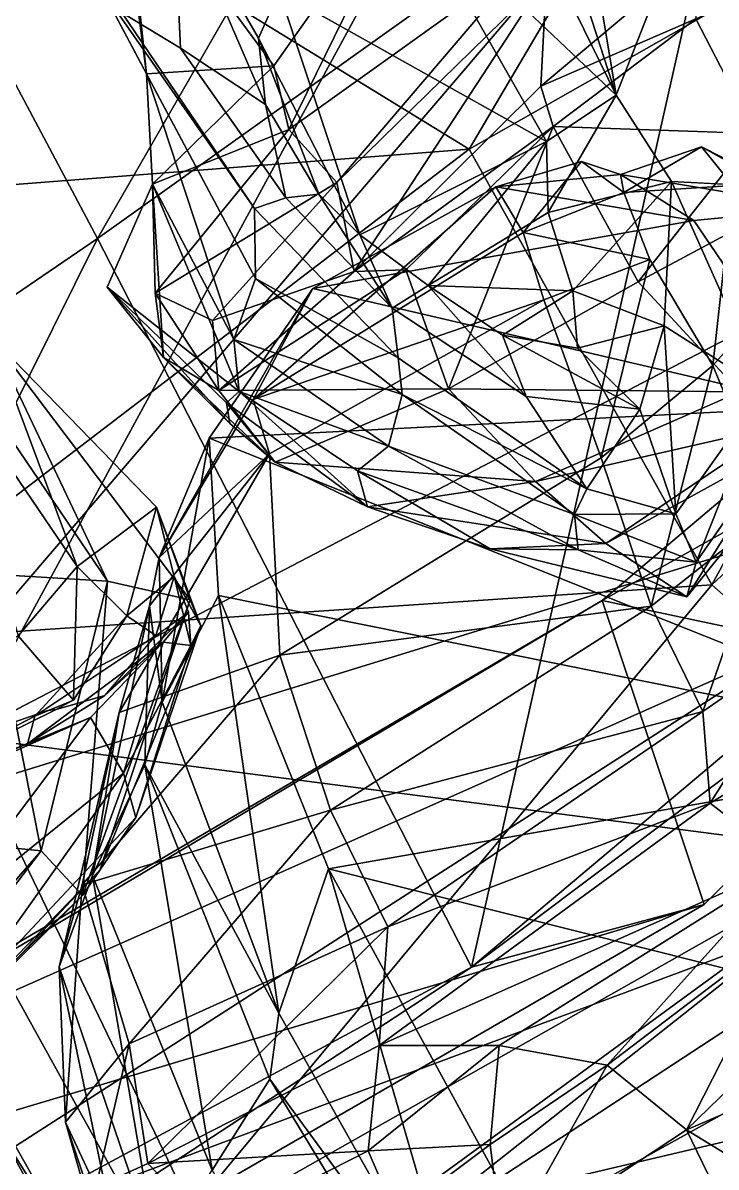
# Model space of a CAD drawing. Header units: metres. Extents: x -8 to 76, y -116 to 59.
# Drawn here: x 11.04 to 15.61, y -109.92 to -102.38 of the extents above; entities that cross this region are included whole.
import ezdxf

# ---------------------------------------------------------------- set-up
doc = ezdxf.new("R2010")
doc.units = ezdxf.units.M

msp = doc.modelspace()

# ---------------------------------------------------------------- linework, layer by layer
at = {"layer": 'jaw_lower_half'}
for points in [[(16.6824, -98.6289, -9.7639), (11.2822, -101.5544, -12.3598), (13.9797, -103.2121, -9.0608)], [(16.6824, -98.6289, -9.7639), (13.9797, -103.2121, -9.0608), (18.5613, -100.6086, -9.6328)], [(14.2149, -99.1349, -49.5092), (11.5289, -103.8011, -50.3255), (10.4684, -101.8045, -49.4801)], [(14.2149, -99.1349, -49.5092), (15.7588, -100.7821, -50.4519), (11.5289, -103.8011, -50.3255)], [(18.5613, -100.6086, -9.6328), (13.9797, -103.2121, -9.0608), (15.5808, -106.0836, -8.4048)], [(18.5613, -100.6086, -9.6328), (15.5808, -106.0836, -8.4048), (20.7247, -101.2888, -10.7611)], [(11.2822, -101.5544, -12.3598), (4.9999, -100.7847, -19.3209), (7.5636, -103.7092, -11.2662)], [(15.7588, -100.7821, -50.4519), (13.9968, -108.6056, -48.604), (11.5289, -103.8011, -50.3255)], [(15.7588, -100.7821, -50.4519), (19.8811, -104.1901, -48.2662), (13.9968, -108.6056, -48.604)], [(20.8908, -102.8042, -43.4914), (20.6377, -101.3059, -31.7968), (14.8577, -106.187, -33.0552)], [(20.6377, -101.3059, -31.7968), (16.1552, -106.4618, -20.9972), (14.8577, -106.187, -33.0552)], [(20.7247, -101.2888, -10.7611), (15.5808, -106.0836, -8.4048), (17.1853, -107.4989, -9.8397)], [(11.2822, -101.5544, -12.3598), (7.5636, -103.7092, -11.2662), (13.9797, -103.2121, -9.0608)], [(10.4684, -101.8045, -49.4801), (11.5289, -103.8011, -50.3255), (5.4891, -107.9244, -50.2404)], [(13.9968, -108.6056, -48.604), (20.8908, -102.8042, -43.4914), (15.53, -108.1919, -44.2698)], [(20.8908, -102.8042, -43.4914), (13.9968, -108.6056, -48.604), (19.8811, -104.1901, -48.2662)], [(20.8908, -102.8042, -43.4914), (14.8577, -106.187, -33.0552), (15.53, -108.1919, -44.2698)], [(7.5636, -103.7092, -11.2662), (9.7069, -106.478, -7.3804), (13.9797, -103.2121, -9.0608)], [(13.9797, -103.2121, -9.0608), (9.7069, -106.478, -7.3804), (15.5808, -106.0836, -8.4048)], [(11.5289, -103.8011, -50.3255), (7.3686, -112.1786, -47.4128), (5.4891, -107.9244, -50.2404)], [(11.5289, -103.8011, -50.3255), (13.9968, -108.6056, -48.604), (7.3686, -112.1786, -47.4128)], [(15.5808, -106.0836, -8.4048), (9.7069, -106.478, -7.3804), (11.9238, -110.4811, -7.1478)], [(15.5808, -106.0836, -8.4048), (11.9238, -110.4811, -7.1478), (17.1853, -107.4989, -9.8397)], [(15.53, -108.1919, -44.2698), (14.8577, -106.187, -33.0552), (7.3647, -110.6316, -32.88)], [(14.8577, -106.187, -33.0552), (8.8402, -109.7103, -20.4389), (7.3647, -110.6316, -32.88)], [(16.1552, -106.4618, -20.9972), (8.8402, -109.7103, -20.4389), (14.8577, -106.187, -33.0552)], [(9.7069, -106.478, -7.3804), (0, -108.3009, -7.3483), (11.9238, -110.4811, -7.1478)], [(16.1552, -106.4618, -20.9972), (9.1937, -110.9402, -15.5749), (8.8402, -109.7103, -20.4389)], [(17.4223, -107.8726, -15.6293), (9.1937, -110.9402, -15.5749), (16.1552, -106.4618, -20.9972)], [(17.854, -108.3533, -11.618), (17.1853, -107.4989, -9.8397), (10.2198, -112.5885, -11.384)], [(17.1853, -107.4989, -9.8397), (11.3077, -112.1438, -8.2433), (10.2198, -112.5885, -11.384)], [(17.1853, -107.4989, -9.8397), (11.9238, -110.4811, -7.1478), (11.3077, -112.1438, -8.2433)], [(17.4223, -107.8726, -15.6293), (10.2198, -112.5885, -11.384), (9.1937, -110.9402, -15.5749)], [(17.854, -108.3533, -11.618), (10.2198, -112.5885, -11.384), (17.4223, -107.8726, -15.6293)], [(15.53, -108.1919, -44.2698), (7.3647, -110.6316, -32.88), (7.8557, -112.6245, -43.1093)], [(15.53, -108.1919, -44.2698), (7.8557, -112.6245, -43.1093), (13.9968, -108.6056, -48.604)], [(0, -108.3009, -7.3483), (0, -110.9886, -7.3677), (11.9238, -110.4811, -7.1478)], [(13.9968, -108.6056, -48.604), (7.8557, -112.6245, -43.1093), (7.3686, -112.1786, -47.4128)]]:
    msp.add_3dface(points, dxfattribs=at)
at = {"layer": 'jaw_upper_half'}
for points in [[(0, -94.643, 40.1516), (10.6485, -107.087, 32.1993), (16.3843, -96.5383, 36.2248)], [(16.3843, -96.5383, 36.2248), (10.6485, -107.087, 32.1993), (18.6503, -102.912, 32.7381)], [(16.4044, -99.8142, 13.0649), (9.6147, -107.751, 15.4057), (8.9944, -102.3468, 13.696)], [(16.4044, -99.8142, 13.0649), (19.4512, -104.716, 14.2435), (9.6147, -107.751, 15.4057)], [(20.2647, -108.3295, 25.6063), (18.6503, -102.912, 32.7381), (10.6485, -107.087, 32.1993)], [(19.4512, -104.716, 14.2435), (13.0896, -113.9065, 16.6375), (9.6147, -107.751, 15.4057)], [(19.4512, -104.716, 14.2435), (22.052, -110.545, 15.3632), (13.0896, -113.9065, 16.6375)], [(13.0503, -112.0711, 25.2904), (10.6485, -107.087, 32.1993), (6.3388, -113.1582, 24.7855)], [(20.2647, -108.3295, 25.6063), (10.6485, -107.087, 32.1993), (13.0503, -112.0711, 25.2904)], [(9.6147, -107.751, 15.4057), (13.0896, -113.9065, 16.6375), (7.0854, -113.9868, 17.5216)], [(22.2793, -110.3043, 18.7736), (20.2647, -108.3295, 25.6063), (12.5921, -115.0393, 19.6965)], [(20.2647, -108.3295, 25.6063), (13.0503, -112.0711, 25.2904), (12.5921, -115.0393, 19.6965)]]:
    msp.add_3dface(points, dxfattribs=at)
at = {"layer": 'teeth_lower_half'}
for points in [[(11.8523, -102.714, -3.8328), (11.6113, -100.8662, -9.468), (11.4474, -101.9519, -5.9516)], [(11.6113, -100.8662, -9.468), (11.8523, -102.714, -3.8328), (11.705, -101.3242, -6.0398)], [(13.5718, -101.5481, -13.553), (14.0947, -101.1078, -12.8876), (14.9493, -102.8546, -12.0486)], [(14.0947, -101.1078, -12.8876), (14.3986, -101.1517, -12.2888), (14.9493, -102.8546, -12.0486)], [(14.9493, -102.8546, -12.0486), (14.3986, -101.1517, -12.2888), (14.8194, -102.0723, -11.9089)], [(11.705, -101.3242, -6.0398), (12.6919, -102.6609, -3.7078), (13.6907, -101.2492, -4.7113)], [(13.6907, -101.2492, -4.7113), (12.6919, -102.6609, -3.7078), (12.7905, -103.0818, -2.1872)], [(14.3728, -101.9499, -2.8914), (13.6907, -101.2492, -4.7113), (12.7905, -103.0818, -2.1872)], [(11.705, -101.3242, -6.0398), (11.8523, -102.714, -3.8328), (12.6919, -102.6609, -3.7078)], [(12.5912, -102.4802, -12.9375), (12.6366, -102.9174, -11.9149), (12.0287, -101.5057, -13.1829)], [(12.0287, -101.5057, -13.1829), (12.6366, -102.9174, -11.9149), (12.0777, -102.5462, -10.9671)], [(12.0287, -101.5057, -13.1829), (12.7284, -102.171, -13.3164), (12.5912, -102.4802, -12.9375)], [(13.5718, -101.5481, -13.553), (14.4908, -103.1613, -12.3809), (12.7284, -102.171, -13.3164)], [(13.5718, -101.5481, -13.553), (14.9493, -102.8546, -12.0486), (14.4908, -103.1613, -12.3809)], [(14.9493, -102.8546, -12.0486), (14.8194, -102.0723, -11.9089), (15.4546, -101.5705, -9.7187)], [(15.4546, -101.5705, -9.7187), (16.008, -101.6638, -7.26), (16.3338, -103.3987, -7.7778)], [(15.9627, -103.4572, -9.9271), (15.4546, -101.5705, -9.7187), (16.3338, -103.3987, -7.7778)], [(15.5446, -101.8796, 1.5744), (14.4537, -102.7957, 1.9931), (15.4765, -102.3508, 1.9561)], [(15.5446, -101.8796, 1.5744), (14.4914, -102.076, -0.3966), (14.4537, -102.7957, 1.9931)], [(15.8674, -103.1072, 0.9739), (16.5693, -101.8895, 0.8378), (15.4765, -102.3508, 1.9561)], [(12.5654, -103.6024, -8.1701), (12.5712, -104.0644, -6.3198), (11.4474, -101.9519, -5.9516)], [(11.6427, -102.2818, -9.0906), (12.5654, -103.6024, -8.1701), (11.4474, -101.9519, -5.9516)], [(12.5712, -104.0644, -6.3198), (11.8523, -102.714, -3.8328), (11.4474, -101.9519, -5.9516)], [(14.3728, -101.9499, -2.8914), (12.7905, -103.0818, -2.1872), (13.1081, -103.4309, -0.1012)], [(14.3728, -101.9499, -2.8914), (13.1081, -103.4309, -0.1012), (14.4914, -102.076, -0.3966)], [(13.1081, -103.4309, -0.1012), (13.2231, -104.0169, 2.0151), (14.4914, -102.076, -0.3966)], [(14.4914, -102.076, -0.3966), (13.2231, -104.0169, 2.0151), (14.4537, -102.7957, 1.9931)], [(12.7284, -102.171, -13.3164), (13.2596, -103.7771, -11.5372), (12.5912, -102.4802, -12.9375)], [(12.7284, -102.171, -13.3164), (14.4908, -103.1613, -12.3809), (13.2596, -103.7771, -11.5372)], [(15.4765, -102.3508, 1.9561), (14.4537, -102.7957, 1.9931), (14.5346, -103.0611, 2.2097)], [(15.8674, -103.1072, 0.9739), (15.4765, -102.3508, 1.9561), (14.5346, -103.0611, 2.2097)], [(12.5912, -102.4802, -12.9375), (12.9901, -103.5082, -11.5386), (12.6366, -102.9174, -11.9149)], [(12.5912, -102.4802, -12.9375), (13.2596, -103.7771, -11.5372), (12.9901, -103.5082, -11.5386)], [(12.6366, -102.9174, -11.9149), (12.7726, -103.5311, -10.3404), (12.0777, -102.5462, -10.9671)], [(12.6919, -102.6609, -3.7078), (11.8523, -102.714, -3.8328), (11.8933, -103.4412, -1.9665)], [(12.7905, -103.0818, -2.1872), (12.6919, -102.6609, -3.7078), (11.8933, -103.4412, -1.9665)], [(12.5712, -104.0644, -6.3198), (12.4285, -104.4667, -4.2712), (11.8523, -102.714, -3.8328)], [(12.4285, -104.4667, -4.2712), (11.8933, -103.4412, -1.9665), (11.8523, -102.714, -3.8328)], [(14.4537, -102.7957, 1.9931), (13.2231, -104.0169, 2.0151), (14.5346, -103.0611, 2.2097)], [(14.4908, -103.1613, -12.3809), (14.9493, -102.8546, -12.0486), (14.5018, -103.6287, -12.0553)], [(14.9493, -102.8546, -12.0486), (15.314, -103.4249, -11.5685), (14.5018, -103.6287, -12.0553)], [(12.6366, -102.9174, -11.9149), (12.9901, -103.5082, -11.5386), (12.7726, -103.5311, -10.3404)], [(14.5346, -103.0611, 2.2097), (13.2231, -104.0169, 2.0151), (13.5629, -104.0068, 2.0549)], [(14.5346, -103.0611, 2.2097), (13.5629, -104.0068, 2.0549), (13.8437, -104.7919, 0.6448)], [(15.0944, -104.0867, 0.9951), (14.5346, -103.0611, 2.2097), (13.8437, -104.7919, 0.6448)], [(15.8674, -103.1072, 0.9739), (14.5346, -103.0611, 2.2097), (15.0944, -104.0867, 0.9951)], [(12.7905, -103.0818, -2.1872), (11.8933, -103.4412, -1.9665), (11.9098, -104.1607, -0.2424)], [(13.1081, -103.4309, -0.1012), (12.7905, -103.0818, -2.1872), (11.9098, -104.1607, -0.2424)], [(16.5541, -103.3026, -1.2846), (15.8674, -103.1072, 0.9739), (15.0944, -104.0867, 0.9951)], [(14.4908, -103.1613, -12.3809), (13.7102, -104.1107, -11.5328), (13.2596, -103.7771, -11.5372)], [(14.4908, -103.1613, -12.3809), (14.5018, -103.6287, -12.0553), (13.7102, -104.1107, -11.5328)], [(15.7667, -104.8113, -1.1449), (16.5541, -103.3026, -1.2846), (15.0944, -104.0867, 0.9951)], [(11.5928, -104.1213, -1.8879), (11.9642, -104.5855, -0.5219), (11.8933, -103.4412, -1.9665)], [(11.8933, -103.4412, -1.9665), (12.4632, -104.8094, -2.5753), (11.5928, -104.1213, -1.8879)], [(11.8933, -103.4412, -1.9665), (11.9642, -104.5855, -0.5219), (11.9098, -104.1607, -0.2424)], [(12.4285, -104.4667, -4.2712), (12.4632, -104.8094, -2.5753), (11.8933, -103.4412, -1.9665)], [(13.1081, -103.4309, -0.1012), (11.9098, -104.1607, -0.2424), (12.2879, -104.34, 0.9877)], [(13.2231, -104.0169, 2.0151), (13.1081, -103.4309, -0.1012), (12.2879, -104.34, 0.9877)], [(15.314, -103.4249, -11.5685), (14.6636, -104.1449, -12.1482), (14.5018, -103.6287, -12.0553)], [(15.314, -103.4249, -11.5685), (15.2657, -104.3772, -11.794), (14.6636, -104.1449, -12.1482)], [(15.2657, -104.3772, -11.794), (15.314, -103.4249, -11.5685), (15.9286, -104.7979, -10.1537)], [(15.314, -103.4249, -11.5685), (15.9627, -103.4572, -9.9271), (15.9286, -104.7979, -10.1537)], [(12.9901, -103.5082, -11.5386), (13.4726, -104.2601, -10.5363), (12.7726, -103.5311, -10.3404)], [(13.2596, -103.7771, -11.5372), (13.4726, -104.2601, -10.5363), (12.9901, -103.5082, -11.5386)], [(13.5118, -104.588, -8.4349), (12.5712, -104.0644, -6.3198), (12.5654, -103.6024, -8.1701)], [(14.5018, -103.6287, -12.0553), (14.6636, -104.1449, -12.1482), (13.7102, -104.1107, -11.5328)], [(13.7102, -104.1107, -11.5328), (13.4726, -104.2601, -10.5363), (13.2596, -103.7771, -11.5372)], [(12.3299, -104.8032, 1.0117), (13.2231, -104.0169, 2.0151), (12.2879, -104.34, 0.9877)], [(13.5629, -104.0068, 2.0549), (13.2231, -104.0169, 2.0151), (12.3299, -104.8032, 1.0117)], [(13.8437, -104.7919, 0.6448), (13.5629, -104.0068, 2.0549), (12.3299, -104.8032, 1.0117)], [(12.4632, -104.8094, -2.5753), (12.3795, -104.8845, -1.6931), (11.5928, -104.1213, -1.8879)], [(12.3795, -104.8845, -1.6931), (12.4026, -105.0209, -0.5508), (11.5928, -104.1213, -1.8879)], [(11.5928, -104.1213, -1.8879), (12.4026, -105.0209, -0.5508), (11.9642, -104.5855, -0.5219)], [(13.5383, -104.828, -7.0433), (12.4285, -104.4667, -4.2712), (12.5712, -104.0644, -6.3198)], [(13.5383, -104.828, -7.0433), (12.5712, -104.0644, -6.3198), (13.5118, -104.588, -8.4349)], [(14.3567, -104.8422, -11.3689), (13.4726, -104.2601, -10.5363), (13.7102, -104.1107, -11.5328)], [(14.6636, -104.1449, -12.1482), (14.2012, -104.4384, -11.8859), (13.7102, -104.1107, -11.5328)], [(14.2012, -104.4384, -11.8859), (14.3567, -104.8422, -11.3689), (13.7102, -104.1107, -11.5328)], [(15.7667, -104.8113, -1.1449), (15.0944, -104.0867, 0.9951), (13.8437, -104.7919, 0.6448)], [(11.9642, -104.5855, -0.5219), (12.3299, -104.8032, 1.0117), (11.9098, -104.1607, -0.2424)], [(11.9098, -104.1607, -0.2424), (12.3299, -104.8032, 1.0117), (12.2879, -104.34, 0.9877)], [(14.6636, -104.1449, -12.1482), (14.6943, -104.5233, -11.9841), (14.2012, -104.4384, -11.8859)], [(14.6636, -104.1449, -12.1482), (15.2657, -104.3772, -11.794), (14.6943, -104.5233, -11.9841)], [(10.7933, -106.0121, -6.1494), (10.3397, -104.2111, -4.1368), (11.5964, -106.0591, -3.8552)], [(11.5964, -106.0591, -3.8552), (10.3397, -104.2111, -4.1368), (10.8307, -104.4533, -2.5265)], [(15.2657, -104.3772, -11.794), (15.106, -104.9263, -11.5322), (14.6943, -104.5233, -11.9841)], [(15.2657, -104.3772, -11.794), (15.3445, -105.6155, -10.1595), (15.106, -104.9263, -11.5322)], [(15.2657, -104.3772, -11.794), (15.9286, -104.7979, -10.1537), (15.3445, -105.6155, -10.1595)], [(10.8307, -104.4533, -2.5265), (10.4988, -104.6446, -2.422), (11.3956, -105.9625, 0.3242)], [(11.5964, -106.0591, -3.8552), (10.8307, -104.4533, -2.5265), (12.1404, -106.1838, -1.7957)], [(10.8307, -104.4533, -2.5265), (11.3956, -105.9625, 0.3242), (11.9183, -105.5713, 0.3009)], [(10.8307, -104.4533, -2.5265), (11.9183, -105.5713, 0.3009), (12.1404, -106.1838, -1.7957)], [(13.5383, -104.828, -7.0433), (13.4485, -105.1701, -4.9886), (12.4285, -104.4667, -4.2712)], [(13.4485, -105.1701, -4.9886), (12.4632, -104.8094, -2.5753), (12.4285, -104.4667, -4.2712)], [(14.2012, -104.4384, -11.8859), (15.106, -104.9263, -11.5322), (14.3567, -104.8422, -11.3689)], [(14.2012, -104.4384, -11.8859), (14.6943, -104.5233, -11.9841), (15.106, -104.9263, -11.5322)], [(10.4988, -104.6446, -2.422), (11.0068, -106.42, 0.7091), (11.3956, -105.9625, 0.3242)], [(12.4026, -105.0209, -0.5508), (12.7017, -105.2753, 0.181), (11.9642, -104.5855, -0.5219)], [(11.9642, -104.5855, -0.5219), (12.7017, -105.2753, 0.181), (12.3299, -104.8032, 1.0117)], [(14.7567, -105.451, -9.3035), (13.5383, -104.828, -7.0433), (13.5118, -104.588, -8.4349)], [(16.3222, -104.7192, -8.4321), (16.3499, -105.0035, -5.7774), (15.4166, -106.1636, -6.3409)], [(15.478, -105.9346, -8.331), (16.3222, -104.7192, -8.4321), (15.4166, -106.1636, -6.3409)], [(15.9286, -104.7979, -10.1537), (16.3222, -104.7192, -8.4321), (15.478, -105.9346, -8.331)], [(13.8437, -104.7919, 0.6448), (12.3299, -104.8032, 1.0117), (12.7017, -105.2753, 0.181)], [(14.4175, -105.403, -1.0163), (13.8437, -104.7919, 0.6448), (12.7017, -105.2753, 0.181)], [(15.7667, -104.8113, -1.1449), (13.8437, -104.7919, 0.6448), (14.4175, -105.403, -1.0163)], [(15.3445, -105.6155, -10.1595), (15.9286, -104.7979, -10.1537), (15.478, -105.9346, -8.331)], [(13.3101, -105.5692, -1.4086), (12.3795, -104.8845, -1.6931), (12.4632, -104.8094, -2.5753)], [(13.4485, -105.1701, -4.9886), (13.2432, -105.3322, -2.8069), (12.4632, -104.8094, -2.5753)], [(13.3101, -105.5692, -1.4086), (12.4632, -104.8094, -2.5753), (13.2432, -105.3322, -2.8069)], [(14.6761, -105.6193, -7.8678), (13.4485, -105.1701, -4.9886), (13.5383, -104.828, -7.0433)], [(14.7567, -105.451, -9.3035), (14.6761, -105.6193, -7.8678), (13.5383, -104.828, -7.0433)], [(15.106, -104.9263, -11.5322), (14.7567, -105.451, -9.3035), (14.3567, -104.8422, -11.3689)], [(16.0363, -105.0333, -2.8325), (15.7667, -104.8113, -1.1449), (14.4175, -105.403, -1.0163)], [(13.3101, -105.5692, -1.4086), (12.7017, -105.2753, 0.181), (12.3795, -104.8845, -1.6931)], [(12.7017, -105.2753, 0.181), (12.4026, -105.0209, -0.5508), (12.3795, -104.8845, -1.6931)], [(15.3445, -105.6155, -10.1595), (14.7567, -105.451, -9.3035), (15.106, -104.9263, -11.5322)], [(16.3499, -105.0035, -5.7774), (16.0363, -105.0333, -2.8325), (14.8817, -105.8123, -2.8458)], [(15.4166, -106.1636, -6.3409), (16.3499, -105.0035, -5.7774), (14.8817, -105.8123, -2.8458)], [(16.0363, -105.0333, -2.8325), (14.4175, -105.403, -1.0163), (14.8817, -105.8123, -2.8458)], [(14.6995, -105.8539, -5.794), (13.2432, -105.3322, -2.8069), (13.4485, -105.1701, -4.9886)], [(14.6995, -105.8539, -5.794), (13.4485, -105.1701, -4.9886), (14.6761, -105.6193, -7.8678)], [(14.4175, -105.403, -1.0163), (12.7017, -105.2753, 0.181), (13.3101, -105.5692, -1.4086)], [(14.6995, -105.8539, -5.794), (14.1187, -105.8465, -3.0253), (13.2432, -105.3322, -2.8069)], [(14.1187, -105.8465, -3.0253), (13.3101, -105.5692, -1.4086), (13.2432, -105.3322, -2.8069)], [(14.8817, -105.8123, -2.8458), (14.4175, -105.403, -1.0163), (13.3101, -105.5692, -1.4086)], [(15.3445, -105.6155, -10.1595), (14.6761, -105.6193, -7.8678), (14.7567, -105.451, -9.3035)], [(11.9183, -105.5713, 0.3009), (11.3956, -105.9625, 0.3242), (11.7233, -106.2879, 2.0838)], [(11.9183, -105.5713, 0.3009), (11.7233, -106.2879, 2.0838), (12.0351, -106.0281, 2.166)], [(11.9183, -105.5713, 0.3009), (12.0351, -106.0281, 2.166), (12.2103, -106.354, 0.5652)], [(12.1404, -106.1838, -1.7957), (11.9183, -105.5713, 0.3009), (12.2103, -106.354, 0.5652)], [(14.8817, -105.8123, -2.8458), (13.3101, -105.5692, -1.4086), (14.1187, -105.8465, -3.0253)], [(15.478, -105.9346, -8.331), (14.6761, -105.6193, -7.8678), (15.3445, -105.6155, -10.1595)], [(15.478, -105.9346, -8.331), (14.6995, -105.8539, -5.794), (14.6761, -105.6193, -7.8678)], [(15.4166, -106.1636, -6.3409), (14.8817, -105.8123, -2.8458), (14.1187, -105.8465, -3.0253)], [(15.4166, -106.1636, -6.3409), (14.1187, -105.8465, -3.0253), (14.6995, -105.8539, -5.794)], [(15.478, -105.9346, -8.331), (15.4166, -106.1636, -6.3409), (14.6995, -105.8539, -5.794)], [(11.3956, -105.9625, 0.3242), (11.0068, -106.42, 0.7091), (11.3722, -106.8453, 2.412)], [(11.3956, -105.9625, 0.3242), (11.3722, -106.8453, 2.412), (11.7233, -106.2879, 2.0838)], [(10.7692, -107.7976, -8.0866), (10.7933, -106.0121, -6.1494), (11.1589, -107.8384, -6.2266)], [(11.1589, -107.8384, -6.2266), (10.7933, -106.0121, -6.1494), (11.5964, -106.0591, -3.8552)], [(11.1589, -107.8384, -6.2266), (11.5964, -106.0591, -3.8552), (11.4312, -108.1315, -3.7387)], [(11.4312, -108.1315, -3.7387), (11.5964, -106.0591, -3.8552), (12.1404, -106.1838, -1.7957)], [(11.7233, -106.2879, 2.0838), (11.914, -106.4172, 2.9106), (12.0351, -106.0281, 2.166)], [(12.1291, -106.2643, 2.8926), (12.0351, -106.0281, 2.166), (11.914, -106.4172, 2.9106)], [(12.1443, -106.4838, 2.0875), (12.0351, -106.0281, 2.166), (12.1291, -106.2643, 2.8926)], [(12.2103, -106.354, 0.5652), (12.0351, -106.0281, 2.166), (12.1443, -106.4838, 2.0875)], [(11.4312, -108.1315, -3.7387), (12.1404, -106.1838, -1.7957), (11.5453, -107.9659, -1.8782)], [(11.5453, -107.9659, -1.8782), (12.1404, -106.1838, -1.7957), (12.2103, -106.354, 0.5652)], [(11.7233, -106.2879, 2.0838), (11.1167, -106.9493, 2.3035), (11.914, -106.4172, 2.9106)], [(11.7233, -106.2879, 2.0838), (11.3722, -106.8453, 2.412), (11.1167, -106.9493, 2.3035)], [(11.577, -106.8148, 2.9289), (11.9633, -106.461, 3.0927), (12.1291, -106.2643, 2.8926)], [(12.1443, -106.4838, 2.0875), (12.1291, -106.2643, 2.8926), (11.9633, -106.461, 3.0927)], [(11.5453, -107.9659, -1.8782), (12.2103, -106.354, 0.5652), (11.782, -107.6189, 0.3535)], [(11.782, -107.6189, 0.3535), (12.2103, -106.354, 0.5652), (12.1443, -106.4838, 2.0875)], [(11.9633, -106.461, 3.0927), (11.577, -106.8148, 2.9289), (11.0683, -107.1316, 3.0947)], [(11.9633, -106.461, 3.0927), (11.0683, -107.1316, 3.0947), (11.4845, -106.9579, 3.2872)], [(11.7002, -107.3252, 2.0691), (11.9633, -106.461, 3.0927), (11.4845, -106.9579, 3.2872)], [(11.7002, -107.3252, 2.0691), (12.1443, -106.4838, 2.0875), (11.9633, -106.461, 3.0927)], [(11.782, -107.6189, 0.3535), (12.1443, -106.4838, 2.0875), (11.7002, -107.3252, 2.0691)], [(11.1167, -106.9493, 2.3035), (9.9494, -107.5548, 3.4138), (11.0683, -107.1316, 3.0947)], [(11.4845, -106.9579, 3.2872), (11.0683, -107.1316, 3.0947), (10.092, -107.5299, 3.5362)], [(11.4845, -106.9579, 3.2872), (10.092, -107.5299, 3.5362), (10.1666, -107.5434, 3.6996)], [(11.4845, -106.9579, 3.2872), (10.1666, -107.5434, 3.6996), (10.4507, -108.3342, 2.2671)], [(11.7002, -107.3252, 2.0691), (11.4845, -106.9579, 3.2872), (10.4507, -108.3342, 2.2671)], [(11.0683, -107.1316, 3.0947), (9.9494, -107.5548, 3.4138), (10.092, -107.5299, 3.5362)], [(11.7002, -107.3252, 2.0691), (10.4507, -108.3342, 2.2671), (10.5764, -108.9035, -0.0141)], [(11.782, -107.6189, 0.3535), (11.7002, -107.3252, 2.0691), (10.5764, -108.9035, -0.0141)], [(9.3878, -109.8699, -8.4388), (10.7692, -107.7976, -8.0866), (11.1589, -107.8384, -6.2266)], [(9.3878, -109.8699, -8.4388), (11.1589, -107.8384, -6.2266), (9.5837, -109.9037, -6.4279)], [(9.5837, -109.9037, -6.4279), (11.1589, -107.8384, -6.2266), (11.4312, -108.1315, -3.7387)], [(10.0455, -109.5113, -4.0559), (11.5453, -107.9659, -1.8782), (10.3655, -109.2246, -2.2269)], [(10.0455, -109.5113, -4.0559), (11.4312, -108.1315, -3.7387), (11.5453, -107.9659, -1.8782)], [(9.5837, -109.9037, -6.4279), (11.4312, -108.1315, -3.7387), (10.0455, -109.5113, -4.0559)]]:
    msp.add_3dface(points, dxfattribs=at)
for points, invisible_edges in [([(11.6713, -101.017, -12.2912), (12.0777, -102.5462, -10.9671), (11.6427, -102.2818, -9.0906)], 1), ([(12.0777, -102.5462, -10.9671), (11.6713, -101.017, -12.2912), (12.0287, -101.5057, -13.1829)], 1), ([(15.9627, -103.4572, -9.9271), (14.9493, -102.8546, -12.0486), (15.4546, -101.5705, -9.7187)], 1), ([(11.6427, -102.2818, -9.0906), (12.7726, -103.5311, -10.3404), (12.5654, -103.6024, -8.1701)], 1), ([(12.7726, -103.5311, -10.3404), (11.6427, -102.2818, -9.0906), (12.0777, -102.5462, -10.9671)], 1), ([(14.9493, -102.8546, -12.0486), (15.9627, -103.4572, -9.9271), (15.314, -103.4249, -11.5685)], 1), ([(12.7726, -103.5311, -10.3404), (13.5118, -104.588, -8.4349), (12.5654, -103.6024, -8.1701)], 1), ([(13.5118, -104.588, -8.4349), (12.7726, -103.5311, -10.3404), (13.4726, -104.2601, -10.5363)], 1), ([(14.3567, -104.8422, -11.3689), (13.5118, -104.588, -8.4349), (13.4726, -104.2601, -10.5363)], 1), ([(13.5118, -104.588, -8.4349), (14.3567, -104.8422, -11.3689), (14.7567, -105.451, -9.3035)], 1), ([(11.2031, -106.9137, 2.4257), (11.0068, -106.42, 0.7091), (9.1684, -107.5992, 2.5911)], 1), ([(11.0068, -106.42, 0.7091), (11.2031, -106.9137, 2.4257), (11.3722, -106.8453, 2.412)], 1), ([(11.2031, -106.9137, 2.4257), (11.914, -106.4172, 2.9106), (11.1167, -106.9493, 2.3035)], 1), ([(11.914, -106.4172, 2.9106), (11.2031, -106.9137, 2.4257), (11.577, -106.8148, 2.9289)], 3), ([(11.2031, -106.9137, 2.4257), (11.0683, -107.1316, 3.0947), (11.577, -106.8148, 2.9289)], 13), ([(11.577, -106.8148, 2.9289), (11.2031, -106.9137, 2.4257), (11.256, -106.906, 2.4943)], 1), ([(11.2031, -106.9137, 2.4257), (11.577, -106.8148, 2.9289), (11.256, -106.906, 2.4943)], 1), ([(9.9494, -107.5548, 3.4138), (11.2031, -106.9137, 2.4257), (9.1684, -107.5992, 2.5911)], 1), ([(11.1167, -106.9493, 2.3035), (11.256, -106.906, 2.4943), (9.9494, -107.5548, 3.4138)], 1), ([(11.2031, -106.9137, 2.4257), (9.9494, -107.5548, 3.4138), (11.256, -106.906, 2.4943)], 1), ([(11.0683, -107.1316, 3.0947), (11.2031, -106.9137, 2.4257), (11.1167, -106.9493, 2.3035)], 1), ([(11.256, -106.906, 2.4943), (11.1167, -106.9493, 2.3035), (11.3722, -106.8453, 2.412)], 1), ([(10.5764, -108.9035, -0.0141), (11.5453, -107.9659, -1.8782), (11.782, -107.6189, 0.3535)], 1), ([(11.5453, -107.9659, -1.8782), (10.5764, -108.9035, -0.0141), (10.3655, -109.2246, -2.2269)], 1)]:
    msp.add_3dface(points, dxfattribs=dict(at, invisible_edges=invisible_edges))
at = {"layer": 'teeth_upper_half'}
for points in [[(15.5127, -103.1962, 12.9251), (14.9998, -103.4964, 12.804), (14.9779, -103.3785, 15.6243)], [(16.3082, -103.6002, 13.3509), (15.5127, -103.1962, 12.9251), (14.9779, -103.3785, 15.6243)], [(15.7205, -103.4516, 11.6934), (14.9998, -103.4964, 12.804), (15.5127, -103.1962, 12.9251)], [(16.506, -103.7487, 12.0622), (15.7205, -103.4516, 11.6934), (15.5127, -103.1962, 12.9251)], [(16.506, -103.7487, 12.0622), (15.5127, -103.1962, 12.9251), (16.3082, -103.6002, 13.3509)], [(14.7217, -103.2936, 15.1698), (14.3363, -103.7604, 12.7579), (14.1562, -103.4591, 15.4916)], [(14.9779, -103.3785, 15.6243), (14.7217, -103.2936, 15.1698), (14.1562, -103.4591, 15.4916)], [(14.9998, -103.4964, 12.804), (14.3363, -103.7604, 12.7579), (14.7217, -103.2936, 15.1698)], [(14.9998, -103.4964, 12.804), (14.7217, -103.2936, 15.1698), (14.9779, -103.3785, 15.6243)], [(14.9779, -103.3785, 15.6243), (14.1562, -103.4591, 15.4916), (15.4631, -103.6812, 15.8616)], [(16.3082, -103.6002, 13.3509), (14.9779, -103.3785, 15.6243), (15.4631, -103.6812, 15.8616)], [(14.3363, -103.7604, 12.7579), (12.5572, -104.8622, 13.3429), (14.1562, -103.4591, 15.4916)], [(14.1562, -103.4591, 15.4916), (12.5572, -104.8622, 13.3429), (12.949, -104.1302, 15.9114)], [(14.1562, -103.4591, 15.4916), (12.949, -104.1302, 15.9114), (15.4631, -103.6812, 15.8616)], [(15.1726, -103.9383, 11.7095), (14.3363, -103.7604, 12.7579), (14.9998, -103.4964, 12.804)], [(15.5872, -104.6377, 9.741), (15.7205, -103.4516, 11.6934), (16.2346, -103.9136, 9.5754)], [(16.3082, -103.6002, 13.3509), (15.4631, -103.6812, 15.8616), (16.2979, -104.9099, 16.006)], [(15.4631, -103.6812, 15.8616), (12.949, -104.1302, 15.9114), (16.2979, -104.9099, 16.006)], [(14.4735, -104.2053, 11.7215), (12.5572, -104.8622, 13.3429), (14.3363, -103.7604, 12.7579)], [(15.1726, -103.9383, 11.7095), (14.4735, -104.2053, 11.7215), (14.3363, -103.7604, 12.7579)], [(15.1726, -103.9383, 11.7095), (14.8504, -105.2471, 9.8741), (14.4735, -104.2053, 11.7215)], [(15.5872, -104.6377, 9.741), (14.8504, -105.2471, 9.8741), (15.1726, -103.9383, 11.7095)], [(15.9839, -105.593, 7.9718), (15.5872, -104.6377, 9.741), (16.2346, -103.9136, 9.5754)], [(11.9356, -105.9027, 13.4774), (12.949, -104.1302, 15.9114), (12.5572, -104.8622, 13.3429)], [(11.9356, -105.9027, 13.4774), (12.2663, -105.117, 15.9333), (12.949, -104.1302, 15.9114)], [(12.949, -104.1302, 15.9114), (12.2663, -105.117, 15.9333), (16.2979, -104.9099, 16.006)], [(14.4735, -104.2053, 11.7215), (12.6633, -105.2199, 12.3805), (12.5572, -104.8622, 13.3429)], [(15.5872, -104.6377, 9.741), (15.1814, -106.2238, 8.2073), (14.8504, -105.2471, 9.8741)], [(15.9839, -105.593, 7.9718), (15.1814, -106.2238, 8.2073), (15.5872, -104.6377, 9.741)], [(12.6633, -105.2199, 12.3805), (11.9356, -105.9027, 13.4774), (12.5572, -104.8622, 13.3429)], [(16.2979, -104.9099, 16.006), (12.2663, -105.117, 15.9333), (17.4467, -107.1848, 16.7478)], [(11.9554, -106.8578, 13.6155), (12.2663, -105.117, 15.9333), (11.9356, -105.9027, 13.4774)], [(11.9554, -106.8578, 13.6155), (12.3275, -106.1536, 16.1071), (12.2663, -105.117, 15.9333)], [(12.2663, -105.117, 15.9333), (12.3275, -106.1536, 16.1071), (17.4467, -107.1848, 16.7478)], [(11.6725, -106.9266, 10.8409), (11.873, -106.2214, 12.6453), (12.6633, -105.2199, 12.3805)], [(12.7321, -106.547, 10.4885), (11.6725, -106.9266, 10.8409), (12.6633, -105.2199, 12.3805)], [(11.873, -106.2214, 12.6453), (11.9356, -105.9027, 13.4774), (12.6633, -105.2199, 12.3805)], [(15.1814, -106.2238, 8.2073), (12.7321, -106.547, 10.4885), (14.8504, -105.2471, 9.8741)], [(15.9839, -105.593, 7.9718), (15.5206, -106.9201, 6.2304), (15.1814, -106.2238, 8.2073)], [(16.2784, -106.3977, 5.9642), (15.5206, -106.9201, 6.2304), (15.9839, -105.593, 7.9718)], [(11.873, -106.2214, 12.6453), (11.9554, -106.8578, 13.6155), (11.9356, -105.9027, 13.4774)], [(12.7245, -108.908, 14.0603), (12.3275, -106.1536, 16.1071), (11.9554, -106.8578, 13.6155)], [(12.7245, -108.908, 14.0603), (13.0521, -107.9565, 16.491), (12.3275, -106.1536, 16.1071)], [(12.3275, -106.1536, 16.1071), (13.0521, -107.9565, 16.491), (17.4467, -107.1848, 16.7478)], [(11.4975, -108.0007, 10.8969), (11.8422, -107.2706, 12.7917), (11.873, -106.2214, 12.6453)], [(11.4975, -108.0007, 10.8969), (11.873, -106.2214, 12.6453), (11.6725, -106.9266, 10.8409)], [(11.8422, -107.2706, 12.7917), (11.9554, -106.8578, 13.6155), (11.873, -106.2214, 12.6453)], [(15.1814, -106.2238, 8.2073), (13.0658, -107.5692, 8.6601), (12.7321, -106.547, 10.4885)], [(15.5206, -106.9201, 6.2304), (13.0658, -107.5692, 8.6601), (15.1814, -106.2238, 8.2073)], [(16.2784, -106.3977, 5.9642), (15.5699, -107.5228, 4.4326), (15.5206, -106.9201, 6.2304)], [(16.4716, -106.9752, 4.1275), (15.5699, -107.5228, 4.4326), (16.2784, -106.3977, 5.9642)], [(12.7321, -106.547, 10.4885), (11.4288, -108.0616, 8.8818), (11.6725, -106.9266, 10.8409)], [(13.0658, -107.5692, 8.6601), (11.4288, -108.0616, 8.8818), (12.7321, -106.547, 10.4885)], [(11.8422, -107.2706, 12.7917), (12.7245, -108.908, 14.0603), (11.9554, -106.8578, 13.6155)], [(11.2779, -108.6033, 8.7655), (11.4975, -108.0007, 10.8969), (11.6725, -106.9266, 10.8409)], [(11.2779, -108.6033, 8.7655), (11.6725, -106.9266, 10.8409), (11.4288, -108.0616, 8.8818)], [(15.5206, -106.9201, 6.2304), (13.4446, -108.3391, 6.8869), (13.0658, -107.5692, 8.6601)], [(15.5699, -107.5228, 4.4326), (13.4446, -108.3391, 6.8869), (15.5206, -106.9201, 6.2304)], [(16.4716, -106.9752, 4.1275), (16.0846, -107.9243, 2.4697), (15.5699, -107.5228, 4.4326)], [(17.4467, -107.1848, 16.7478), (13.0521, -107.9565, 16.491), (18.0119, -109.2023, 17.5568)], [(12.2849, -109.9435, 11.2371), (11.8422, -107.2706, 12.7917), (11.4975, -108.0007, 10.8969)], [(12.2849, -109.9435, 11.2371), (12.6655, -109.3431, 13.2828), (11.8422, -107.2706, 12.7917)], [(12.6655, -109.3431, 13.2828), (12.7245, -108.908, 14.0603), (11.8422, -107.2706, 12.7917)], [(13.0658, -107.5692, 8.6601), (11.7376, -109.1105, 6.9597), (11.4288, -108.0616, 8.8818)], [(13.4446, -108.3391, 6.8869), (11.7376, -109.1105, 6.9597), (13.0658, -107.5692, 8.6601)], [(15.5699, -107.5228, 4.4326), (13.3877, -109.1206, 4.8368), (13.4446, -108.3391, 6.8869)], [(16.0846, -107.9243, 2.4697), (13.3877, -109.1206, 4.8368), (15.5699, -107.5228, 4.4326)], [(12.7245, -108.908, 14.0603), (13.9812, -111.1399, 14.9393), (13.0521, -107.9565, 16.491)], [(13.9812, -111.1399, 14.9393), (14.2228, -110.0948, 17.3512), (13.0521, -107.9565, 16.491)], [(13.0521, -107.9565, 16.491), (14.2228, -110.0948, 17.3512), (18.0119, -109.2023, 17.5568)], [(16.0846, -107.9243, 2.4697), (14.1775, -109.1223, 2.4442), (13.3877, -109.1206, 4.8368)], [(16.0846, -107.9243, 2.4697), (14.8906, -109.2522, 2.5858), (14.1775, -109.1223, 2.4442)], [(16.0846, -107.9243, 2.4697), (16.1008, -108.332, 2.5691), (14.8906, -109.2522, 2.5858)], [(11.9189, -110.4831, 9.1927), (11.4975, -108.0007, 10.8969), (11.2779, -108.6033, 8.7655)], [(11.9189, -110.4831, 9.1927), (12.2849, -109.9435, 11.2371), (11.4975, -108.0007, 10.8969)], [(11.3184, -109.6268, 7.1063), (11.2779, -108.6033, 8.7655), (11.4288, -108.0616, 8.8818)], [(11.7376, -109.1105, 6.9597), (11.3184, -109.6268, 7.1063), (11.4288, -108.0616, 8.8818)], [(13.4446, -108.3391, 6.8869), (11.8623, -109.8999, 5.2525), (11.7376, -109.1105, 6.9597)], [(13.4446, -108.3391, 6.8869), (13.3877, -109.1206, 4.8368), (11.8623, -109.8999, 5.2525)], [(16.1008, -108.332, 2.5691), (15.4135, -109.6767, 3.1502), (14.8906, -109.2522, 2.5858)], [(16.1008, -108.332, 2.5691), (16.2909, -108.827, 2.9937), (15.4135, -109.6767, 3.1502)], [(10.3059, -108.5817, 8.8709), (10.5624, -109.6438, 12.3699), (11.3865, -110.4887, 9.9548)], [(10.9019, -109.7149, 6.1696), (10.3059, -108.5817, 8.8709), (11.3865, -110.4887, 9.9548)], [(11.7853, -111.0304, 7.1831), (11.9189, -110.4831, 9.1927), (11.2779, -108.6033, 8.7655)], [(11.7853, -111.0304, 7.1831), (11.2779, -108.6033, 8.7655), (11.3184, -109.6268, 7.1063)], [(16.2909, -108.827, 2.9937), (17.6152, -108.7323, 4.3746), (15.4135, -109.6767, 3.1502)], [(17.6152, -108.7323, 4.3746), (16.6557, -110.4383, 5.1637), (15.4135, -109.6767, 3.1502)], [(12.6655, -109.3431, 13.2828), (13.9812, -111.1399, 14.9393), (12.7245, -108.908, 14.0603)], [(11.5191, -110.056, 5.2975), (11.3184, -109.6268, 7.1063), (11.7376, -109.1105, 6.9597)], [(11.8623, -109.8999, 5.2525), (11.5191, -110.056, 5.2975), (11.7376, -109.1105, 6.9597)], [(13.3877, -109.1206, 4.8368), (13.3156, -109.8168, 2.7134), (11.8623, -109.8999, 5.2525)], [(14.1775, -109.1223, 2.4442), (13.3156, -109.8168, 2.7134), (13.3877, -109.1206, 4.8368)], [(14.1775, -109.1223, 2.4442), (14.1187, -109.7745, 2.5972), (13.3156, -109.8168, 2.7134)], [(14.1775, -109.1223, 2.4442), (14.8906, -109.2522, 2.5858), (14.1187, -109.7745, 2.5972)], [(14.8906, -109.2522, 2.5858), (14.2058, -110.476, 3.3855), (14.1187, -109.7745, 2.5972)], [(14.8906, -109.2522, 2.5858), (15.4135, -109.6767, 3.1502), (14.2058, -110.476, 3.3855)], [(18.0119, -109.2023, 17.5568), (14.2228, -110.0948, 17.3512), (17.3834, -110.2405, 17.9512)], [(12.6655, -109.3431, 13.2828), (14.0384, -111.6037, 14.2437), (13.9812, -111.1399, 14.9393)], [(11.8057, -111.3391, 5.5232), (11.7853, -111.0304, 7.1831), (11.3184, -109.6268, 7.1063)], [(11.8057, -111.3391, 5.5232), (11.3184, -109.6268, 7.1063), (11.5191, -110.056, 5.2975)], [(11.3865, -110.4887, 9.9548), (10.5624, -109.6438, 12.3699), (10.6168, -112.1408, 13.0315)], [(15.4135, -109.6767, 3.1502), (16.0886, -111.0685, 5.2778), (14.2058, -110.476, 3.3855)], [(15.4135, -109.6767, 3.1502), (16.6557, -110.4383, 5.1637), (16.0886, -111.0685, 5.2778)], [(10.8079, -110.8972, 4.6889), (10.9019, -109.7149, 6.1696), (11.4443, -110.7045, 7.1947)], [(10.9019, -109.7149, 6.1696), (11.3865, -110.4887, 9.9548), (11.4443, -110.7045, 7.1947)], [(14.1187, -109.7745, 2.5972), (13.496, -110.2412, 2.8032), (13.3156, -109.8168, 2.7134)], [(14.1187, -109.7745, 2.5972), (14.2058, -110.476, 3.3855), (13.496, -110.2412, 2.8032)], [(13.3156, -109.8168, 2.7134), (12.2852, -110.3397, 3.4441), (11.8623, -109.8999, 5.2525)], [(13.3156, -109.8168, 2.7134), (13.496, -110.2412, 2.8032), (12.2852, -110.3397, 3.4441)], [(12.2852, -110.3397, 3.4441), (11.5191, -110.056, 5.2975), (11.8623, -109.8999, 5.2525)]]:
    msp.add_3dface(points, dxfattribs=at)
at = {"layer": 'teeth_upper_half', "invisible_edges": 1}
for points in [[(15.7205, -103.4516, 11.6934), (15.1726, -103.9383, 11.7095), (14.9998, -103.4964, 12.804)], [(15.1726, -103.9383, 11.7095), (15.7205, -103.4516, 11.6934), (15.5872, -104.6377, 9.741)], [(14.4735, -104.2053, 11.7215), (12.7321, -106.547, 10.4885), (12.6633, -105.2199, 12.3805)], [(12.7321, -106.547, 10.4885), (14.4735, -104.2053, 11.7215), (14.8504, -105.2471, 9.8741)], [(13.4933, -111.9924, 11.9936), (12.6655, -109.3431, 13.2828), (12.2849, -109.9435, 11.2371)], [(12.6655, -109.3431, 13.2828), (13.4933, -111.9924, 11.9936), (14.0384, -111.6037, 14.2437)]]:
    msp.add_3dface(points, dxfattribs=at)

doc.saveas('drawing.dxf')
